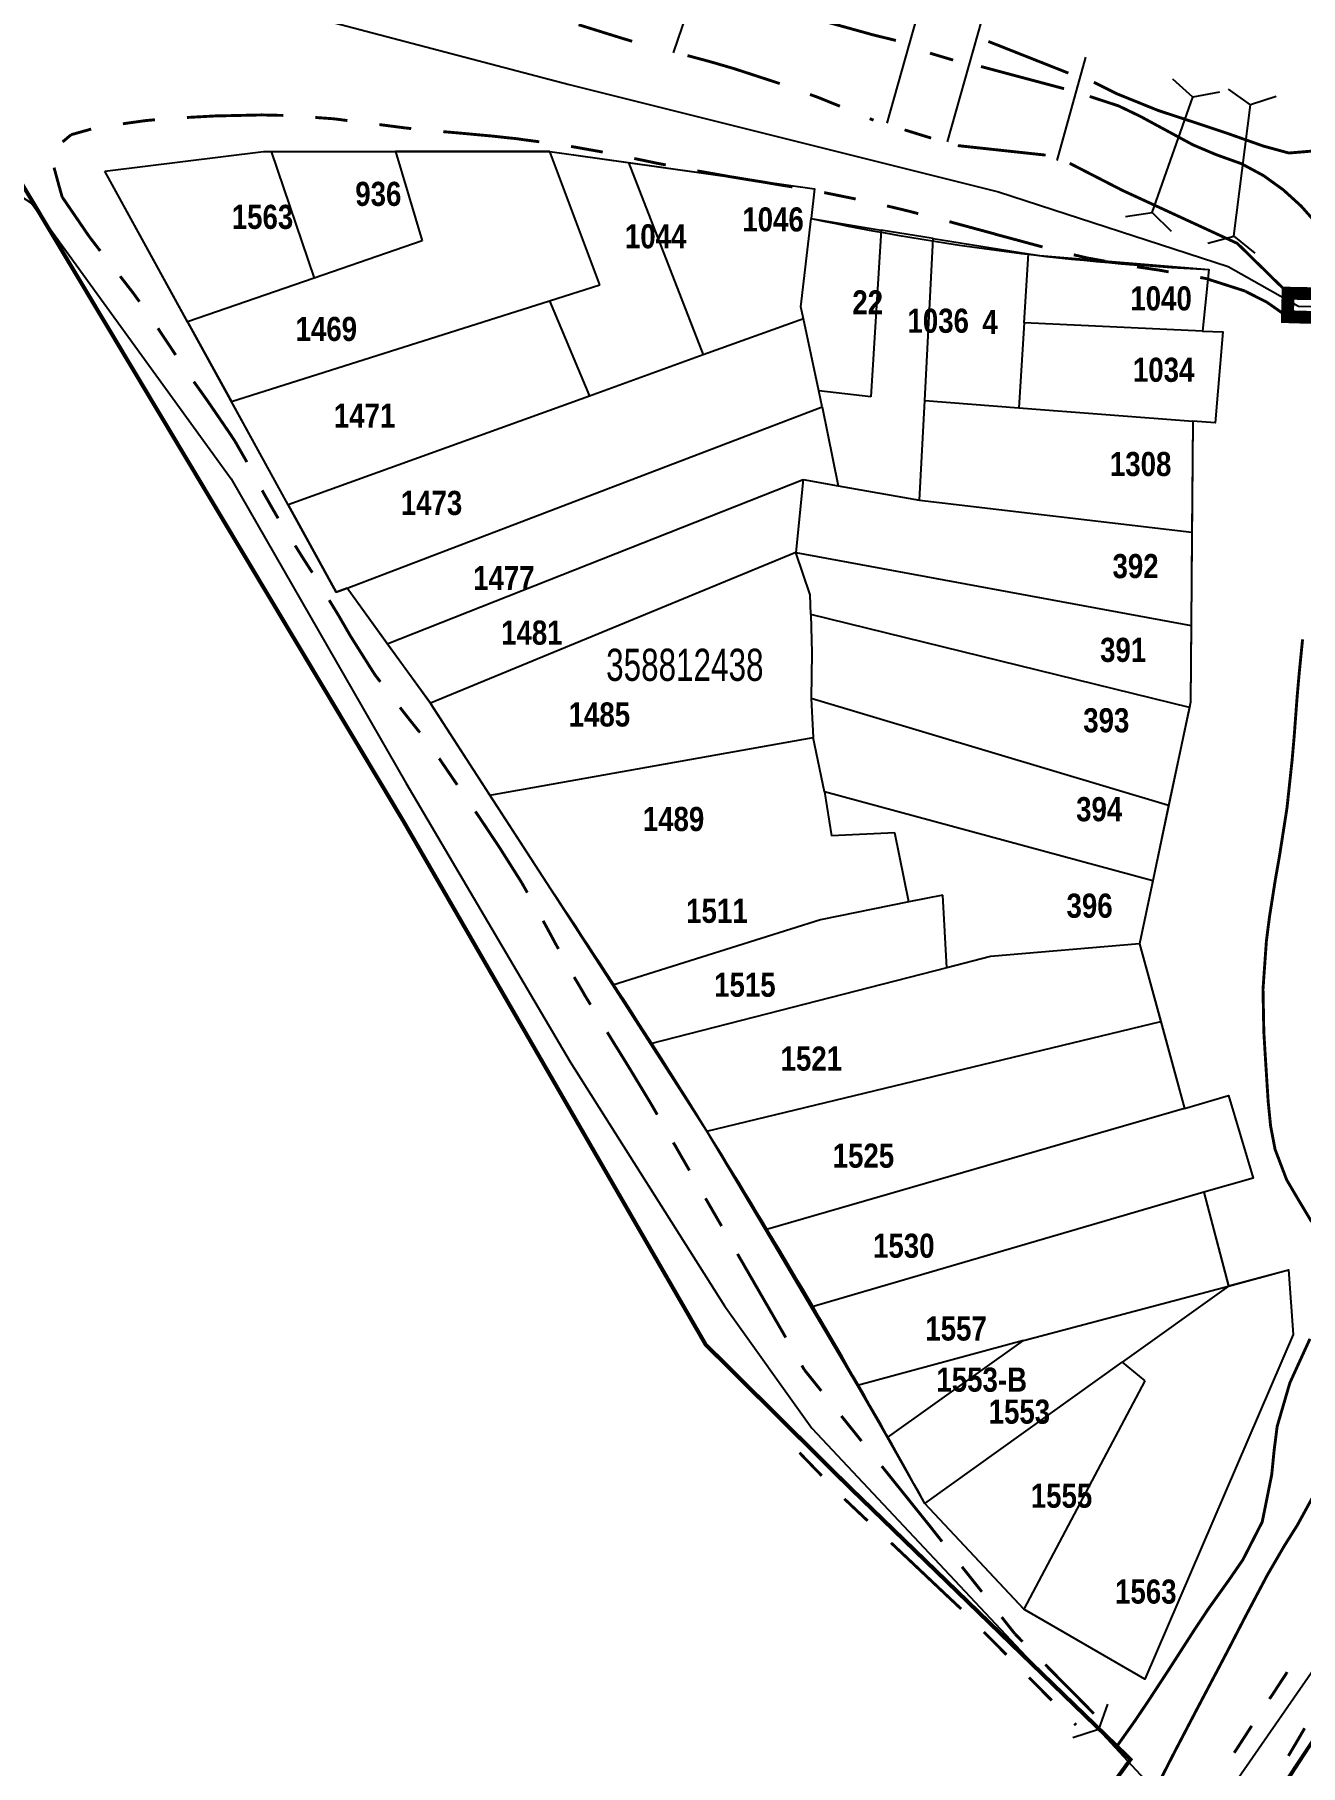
# Model space of a CAD drawing. Extents: x 201676 to 203188, y 4837754 to 4839005.
# Drawn here: x 201893.8 to 201972.5, y 4837996 to 4838103.7 of the extents above; entities that cross this region are included whole.
import ezdxf
from ezdxf.enums import TextEntityAlignment as Align

# ---------------------------------------------------------------- set-up
doc = ezdxf.new("R2010")
doc.units = 0
doc.header["$LTSCALE"] = 1.5
doc.header["$MEASUREMENT"] = 0
doc.linetypes.add('PHANTOMX2', pattern=[5, 2.5, -0.5, 0.5, -0.5, 0.5, -0.5])
doc.linetypes.add('TRACO_25', pattern=[8, 3, -1, 1, -1, 1, -1])
for name, color, linetype in [('CD-MALHA-LOTES', 40, 'CONTINUOUS'), ('CD_TXT_QUADRA', 7, 'CONTINUOUS'), ('HD-CANAIS', 7, 'CONTINUOUS'), ('HD-CURSO-PERENE', 170, 'CONTINUOUS'), ('LM-LIM-SETOR-FISCAL', 7, 'CONTINUOUS'), ('RU-QUADRAS', 210, 'CONTINUOUS'), ('SV-EIXO-RUA-N-PAV', 6, 'CONTINUOUS'), ('SV-ESTIVAS', 7, 'CONTINUOUS'), ('SV-PONTE-BUEIRO', 7, 'CONTINUOUS'), ('SV-RUA-NAO-PAV-S-GUIA-C-GUIA', 7, 'PHANTOMX2'), ('Th_NmrPort', 7, 'CONTINUOUS')]:
    doc.layers.add(name, color=color, linetype=linetype)
doc.styles.add('ARIAL', font='ARIAL.TTF')
doc.styles.get("Standard").update_dxf_attribs({"font": 'swisscbo.ttf'})
doc.linetypes.add('Limite', pattern='A,20,-3,[130,ltypeshp.shx,S=6.35,R=0,X=0,Y=0],-3,20', length=46)

# ---------------------------------------------------------------- blocks, each defined once
blk = doc.blocks.new('COD045', base_point=(201519.89, 4838593.29))
at = {"layer": 'SV-ESTIVAS'}
blk.add_lwpolyline([(201520.638538, 4838591.792924), (201519.89, 4838593.29), (201520.638538, 4838594.792924)], dxfattribs=at)

msp = doc.modelspace()

# ---------------------------------------------------------------- linework, layer by layer
at = {"layer": 'CD-MALHA-LOTES', "linetype": 'Continuous'}
for p, q in [((201898.18, 4838095.17), (201908.06, 4838096.38)), ((201908.06, 4838096.38), (201908.54, 4838096.38)), ((201908.54, 4838096.38), (201911.2, 4838088.51)), ((201908.54, 4838096.38), (201916.27, 4838096.38)), ((201916.27, 4838096.38), (201917.93, 4838090.83)), ((201925.86, 4838096.38), (201916.27, 4838096.38)), ((201928.96, 4838088.09), (201925.86, 4838096.38)), ((201925.86, 4838096.38), (201930.75, 4838095.7)), ((201903.33, 4838085.8), (201898.18, 4838095.17)), ((201930.75, 4838095.7), (201935.4, 4838083.73)), ((201930.75, 4838095.7), (201942.32, 4838094.07)), ((201942.32, 4838094.07), (201942.11, 4838092.21)), ((201941.47, 4838086.72), (201942.11, 4838092.21)), ((201942.11, 4838092.21), (201946.47, 4838091.5)), ((201946.47, 4838091.5), (201945.83, 4838081.13)), ((201949.7, 4838090.98), (201946.47, 4838091.5)), ((201949.17, 4838080.89), (201949.7, 4838090.98)), ((201949.7, 4838090.98), (201955.62, 4838090.02)), ((201917.93, 4838090.83), (201911.2, 4838088.51)), ((201955.36, 4838085.72), (201955.62, 4838090.02)), ((201955.62, 4838090.02), (201956.33, 4838089.91)), ((201956.33, 4838089.91), (201966.85, 4838089.05)), ((201966.85, 4838089.05), (201966.44, 4838085.22)), ((201911.2, 4838088.51), (201903.33, 4838085.8)), ((201925.83, 4838087.1), (201928.96, 4838088.09)), ((201906.06, 4838080.83), (201925.83, 4838087.1)), ((201925.83, 4838087.1), (201928.32, 4838081.17)), ((201941.63, 4838085.98), (201941.47, 4838086.72)), ((201903.33, 4838085.8), (201906.06, 4838080.83)), ((201941.63, 4838085.98), (201935.4, 4838083.73)), ((201942.58, 4838081.49), (201941.63, 4838085.98)), ((201955.36, 4838085.72), (201955.03, 4838080.44)), ((201966.44, 4838085.22), (201955.36, 4838085.72)), ((201966.44, 4838085.22), (201967.72, 4838085.16)), ((201967.72, 4838085.16), (201967.23, 4838079.51)), ((201935.4, 4838083.73), (201928.32, 4838081.17)), ((201945.83, 4838081.13), (201942.58, 4838081.49)), ((201942.79, 4838080.51), (201942.58, 4838081.49)), ((201909.59, 4838074.41), (201906.06, 4838080.83)), ((201928.32, 4838081.17), (201909.59, 4838074.41)), ((201913.25, 4838069.23), (201942.79, 4838080.51)), ((201942.79, 4838080.51), (201943.8, 4838075.6)), ((201948.84, 4838074.69), (201949.17, 4838080.89)), ((201949.17, 4838080.89), (201955.03, 4838080.44)), ((201955.03, 4838080.44), (201965.84, 4838079.62)), ((201965.84, 4838079.62), (201965.78, 4838072.7)), ((201967.23, 4838079.51), (201965.84, 4838079.62)), ((201915.75, 4838065.77), (201941.61, 4838075.99)), ((201941.61, 4838075.99), (201941.15, 4838071.45)), ((201941.61, 4838075.99), (201943.8, 4838075.6)), ((201943.8, 4838075.6), (201948.84, 4838074.69)), ((201909.59, 4838074.41), (201912.58, 4838068.97)), ((201948.84, 4838074.69), (201965.78, 4838072.7)), ((201965.78, 4838072.7), (201965.74, 4838066.9)), ((201941.15, 4838071.45), (201918.44, 4838062.07)), ((201941.15, 4838071.45), (201965.74, 4838066.9)), ((201942.05, 4838068.82), (201941.15, 4838071.45)), ((201912.58, 4838068.97), (201913.25, 4838069.23)), ((201915.75, 4838065.77), (201913.25, 4838069.23)), ((201942.08, 4838067.58), (201942.05, 4838068.82)), ((201965.63, 4838061.81), (201942.08, 4838067.58)), ((201942.08, 4838067.58), (201942.15, 4838065.2)), ((201965.74, 4838066.9), (201965.7, 4838062.14)), ((201918.44, 4838062.07), (201915.75, 4838065.77)), ((201942.15, 4838065.2), (201942.12, 4838062.36)), ((201922.13, 4838056.36), (201918.44, 4838062.07)), ((201964.34, 4838055.71), (201942.12, 4838062.36)), ((201942.12, 4838062.36), (201942.23, 4838059.94)), ((201965.63, 4838061.81), (201964.34, 4838055.71)), ((201965.7, 4838062.14), (201965.63, 4838061.81)), ((201922.13, 4838056.36), (201942.23, 4838059.94)), ((201942.93, 4838056.56), (201942.23, 4838059.94)), ((201963.35, 4838051.02), (201942.93, 4838056.56)), ((201942.93, 4838056.56), (201943.37, 4838053.83)), ((201925.92, 4838050.5), (201922.13, 4838056.36)), ((201964.34, 4838055.71), (201963.35, 4838051.02)), ((201947.32, 4838054), (201943.37, 4838053.83)), ((201948.18, 4838049.71), (201947.32, 4838054)), ((201929.77, 4838044.53), (201925.92, 4838050.5)), ((201950.29, 4838050.13), (201948.18, 4838049.71)), ((201950.54, 4838045.62), (201950.29, 4838050.13)), ((201963.35, 4838051.02), (201962.53, 4838047.11)), ((201948.18, 4838049.71), (201942.69, 4838048.6)), ((201942.69, 4838048.6), (201929.77, 4838044.53)), ((201962.53, 4838047.11), (201953.26, 4838046.32)), ((201962.53, 4838047.11), (201963.85, 4838042.27)), ((201953.26, 4838046.32), (201950.54, 4838045.62)), ((201950.54, 4838045.62), (201932.13, 4838040.88)), ((201932.13, 4838040.88), (201929.77, 4838044.53)), ((201935.63, 4838035.46), (201963.85, 4838042.27)), ((201963.85, 4838042.27), (201965.32, 4838036.87)), ((201935.63, 4838035.46), (201932.13, 4838040.88)), ((201965.32, 4838036.87), (201968.07, 4838037.67)), ((201968.07, 4838037.67), (201969.59, 4838032.54)), ((201965.32, 4838036.87), (201939.27, 4838029.32)), ((201939.27, 4838029.32), (201935.63, 4838035.46)), ((201969.59, 4838032.54), (201966.54, 4838031.65)), ((201966.54, 4838031.65), (201942.12, 4838024.5)), ((201966.54, 4838031.65), (201968.06, 4838025.82)), ((201942.12, 4838024.5), (201939.27, 4838029.32)), ((201968.06, 4838025.82), (201971.8, 4838026.83)), ((201971.8, 4838026.83), (201972.09, 4838022.8)), ((201955.31, 4838022.43), (201968.06, 4838025.82)), ((201968.06, 4838025.82), (201961.45, 4838021.08)), ((201945, 4838019.64), (201942.12, 4838024.5)), ((201955.31, 4838022.43), (201945, 4838019.64)), ((201946.85, 4838016.4), (201955.31, 4838022.43)), ((201972.09, 4838022.8), (201962.87, 4838001.37)), ((201949.18, 4838012.3), (201961.45, 4838021.08)), ((201961.45, 4838021.08), (201962.87, 4838019.93)), ((201962.87, 4838019.93), (201955.33, 4838005.73)), ((201946.85, 4838016.4), (201945, 4838019.64)), ((201949.18, 4838012.3), (201946.85, 4838016.4)), ((201955.33, 4838005.73), (201949.18, 4838012.3)), ((201962.87, 4838001.37), (201955.33, 4838005.73)), ((201971.11, 4837994.08), (201973.66, 4837997.99))]:
    msp.add_line(p, q, dxfattribs=at)
at = {"layer": 'HD-CANAIS', "const_width": 0.18}
for points in [[(201973.23, 4838029.82), (201972.45, 4838031.12), (201971.68, 4838032.43), (201970.96, 4838034.32), (201970.68, 4838035.79), (201970.53, 4838037.31), (201970.35, 4838040.14), (201970.26, 4838041.64), (201970.21, 4838044.29), (201970.42, 4838047.28), (201970.61, 4838048.77), (201970.98, 4838051.12), (201971.24, 4838052.6), (201971.7, 4838055.55), (201972.02, 4838058.53), (201972.15, 4838060.03), (201972.33, 4838062.45), (201972.46, 4838063.94), (201972.67, 4838066.04)], [(201961.04, 4837997.08), (201962.26, 4837998.8), (201963.1, 4838000.05), (201964.35, 4838001.96), (201965.97, 4838004.48), (201966.8, 4838005.73), (201968.1, 4838007.55), (201968.96, 4838008.8), (201970.16, 4838011.15), (201970.75, 4838014.08), (201970.9, 4838015.59), (201971.09, 4838017.09), (201971.88, 4838019.8), (201973.13, 4838022.54)], [(201973.78, 4838013.57), (201972.34, 4838010.94), (201971.54, 4838009.67), (201970.47, 4838007.83), (201969.07, 4838005.18), (201967.98, 4838003.07), (201967.28, 4838001.74), (201966.13, 4837999.56), (201964.74, 4837996.9), (201964.06, 4837995.57), (201962.94, 4837993.39), (201962.22, 4837992.07), (201960.93, 4837990.09), (201958.96, 4837987.82), (201957.97, 4837986.69), (201956.56, 4837984.66), (201955.85, 4837983.35), (201955.17, 4837982), (201953.78, 4837979.48), (201952.18, 4837976.95), (201950.88, 4837974.78), (201950.19, 4837973.43), (201949.43, 4837971.51), (201948.89, 4837968.57)]]:
    msp.add_lwpolyline(points, dxfattribs=at)
at = {"layer": 'HD-CURSO-PERENE', "const_width": 0.18}
for points in [[(201947.38, 4838103.29), (201945.92, 4838103.65), (201943.18, 4838104.41), (201940.33, 4838105.34), (201937.53, 4838106.41), (201936.14, 4838106.99)], [(201959.69, 4838100.69), (201961.11, 4838099.98), (201963.68, 4838098.94), (201966.42, 4838098.04), (201967.89, 4838097.55), (201970.24, 4838096.72), (201971.82, 4838096.29), (201973.73, 4838096.45), (201975.31, 4838098.74), (201975.93, 4838100.31), (201976.93, 4838102.27), (201977.73, 4838103.59), (201978.75, 4838105.99)], [(201953.13, 4838103.23), (201958.11, 4838101.26)], [(201950.94, 4838102.07), (201949.5, 4838102.5)], [(201957.84, 4838100.29), (201952.67, 4838101.67)], [(201976.62, 4838087.48), (201975.04, 4838090.01), (201974.14, 4838091.23), (201972.58, 4838092.99), (201971.47, 4838094), (201970.25, 4838094.88), (201968.88, 4838095.62), (201967.29, 4838096.19), (201965.85, 4838096.8), (201963.91, 4838097.85), (201962.58, 4838098.57), (201961.23, 4838099.22), (201959.43, 4838099.81)]]:
    msp.add_lwpolyline(points, dxfattribs=at)
at = {"layer": 'LM-LIM-SETOR-FISCAL', "linetype": 'Limite', "ltscale": 0.1}
msp.add_lwpolyline([(201890.55, 4838098.52, 0.25, 0.25, 0), (201916.78, 4838054.69, 0.25, 0.25, 0), (201935.55, 4838022.18, 0.25, 0.25, 0), (201944.37, 4838013.43, 0.25, 0.25, 0), (201961.97, 4837996.38, 0.25, 0.25, 0), (201955.8, 4837987.86, 0.25, 0.25, 0), (201950.51, 4837976.98, 0.25, 0.25, 0), (201929.85, 4837902.38, 0.25, 0.25, 0), (201987.47, 4837857.48, 0.25, 0.25, 0), (201995.75, 4837866.61, 0.25, 0.25, 0), (202004.16, 4837877.39, 0.25, 0.25, 0), (202024.16, 4837898.22, 0.25, 0.25, 0), (202054.67, 4837916.91, 0.25, 0.25, 0), (202052.94, 4837941.5, 0.25, 0.25, 0), (202062.35, 4837943.85, 0.25, 0.25, 0), (202081.65, 4837946.92, 0.25, 0.25, 0), (202117.15, 4837955.49, 0.25, 0.25, 0), (202132.73, 4837962.82, 0.25, 0.25, 0), (202162.19, 4837980.82, 0.25, 0.25, 0), (202185.87, 4837992.59, 0.25, 0.25, 0), (202219.77, 4838006.79, 0.25, 0.25, 0), (202233.64, 4838009.24, 0.25, 0.25, 0)], format="xyseb", dxfattribs=at)
at = {"layer": 'RU-QUADRAS', "color": 6, "linetype": 'Continuous'}
msp.add_lwpolyline([(201898.18, 4838095.17), (201908.06, 4838096.38), (201925.86, 4838096.38), (201942.32, 4838094.07), (201942.11, 4838092.21, 0.039414), (201966.85, 4838089.05), (201966.44, 4838085.22), (201967.72, 4838085.16), (201967.23, 4838079.51), (201965.84, 4838079.62), (201965.7, 4838062.14), (201962.53, 4838047.11), (201965.32, 4838036.87), (201968.07, 4838037.67), (201969.59, 4838032.54), (201966.54, 4838031.65), (201968.06, 4838025.83), (201971.8, 4838026.83), (201972.09, 4838022.8), (201962.87, 4838001.37), (201955.38, 4838005.68), (201949.18, 4838012.3, 0.021965), (201925.92, 4838050.5), (201918.49, 4838062), (201913.25, 4838069.23), (201912.58, 4838068.97)], format="xyb", close=True, dxfattribs=at)
msp.add_lwpolyline([(201965.46, 4837985.75), (201979.93, 4838007.59), (202005.67, 4837994.37)], dxfattribs=at)
at = {"layer": 'SV-EIXO-RUA-N-PAV'}
for points in [[(201779.33, 4838224.71), (201787.99, 4838215.31), (201804.73, 4838194.24), (201816.19, 4838177.82), (201831.68, 4838155.82), (201848.11, 4838132.89), (201860.41, 4838116.59), (201873.43, 4838102.76), (201883.33, 4838099.83), (201893.62, 4838093.17), (201906.05, 4838076.02), (201916.9, 4838057.12), (201927.12, 4838039.77), (201936.73, 4838024.59), (201942.15, 4838016.99), (201956.1, 4838002.12), (201959.98, 4837998.23)], [(201968.05, 4838089.24), (201972.42, 4838086.76), (201980.53, 4838086.7), (201985.74, 4838088.83), (201991.38, 4838091.97), (202006.35, 4838096.16), (202031.72, 4838101.71), (202051.34, 4838104.09), (202082.26, 4838106.86), (202102.68, 4838108.85), (202137.07, 4838112.81), (202152.06, 4838114.37), (202158.08, 4838114.99), (202177.3, 4838117.76), (202184.64, 4838118.76), (202219.82, 4838121.53), (202233.22, 4838121.8), (202236.08, 4838121.46), (202250.96, 4838120.74), (202267.56, 4838121.39), (202290.87, 4838122.3), (202318.4, 4838124.12)], [(201873.43, 4838102.76), (201887.74, 4838106.67), (201905.91, 4838106.12), (201927.06, 4838100.55), (201953.77, 4838093.88), (201968.05, 4838089.24)], [(201938.84, 4837895.32), (201941.91, 4837908.57), (201943.87, 4837923.8), (201945.59, 4837934.11), (201948.04, 4837945.71), (201950.87, 4837961.06), (201955.16, 4837972.78), (201958.48, 4837979.04), (201961.66, 4837983.24), (201966.46, 4837992.05), (201973.58, 4838002.31), (201978.37, 4838009.55), (201979.83, 4838011.73), (201982.05, 4838020.48), (201981.44, 4838031.03), (201979.47, 4838043), (201978, 4838055.28), (201978.61, 4838063.63), (201981.07, 4838071.3), (201982.91, 4838076.46), (201984.5, 4838083.09), (201985.74, 4838088.83)]]:
    msp.add_lwpolyline(points, dxfattribs=at)
at = {"layer": 'SV-ESTIVAS'}
for points in [[(201933.56, 4838102.52), (201936.29, 4838110.55)], [(201946.84, 4838098.14), (201949.38, 4838107.21)], [(201950.58, 4838096.98), (201953.28, 4838106.55)], [(201957.41, 4838095.82), (201959.2, 4838102.26)], [(201963.31, 4838092.6), (201965.85, 4838099.76)], [(201968.39, 4838091.11), (201969.43, 4838099.29)], [(201964.68, 4837993.16), (201959.98, 4837998.23)]]:
    msp.add_lwpolyline(points, dxfattribs=at)
at = {"layer": 'SV-PONTE-BUEIRO', "const_width": 0.8}
msp.add_lwpolyline([(201971.77, 4838087.57), (201979.93, 4838087.41), (201979.82, 4838085.87), (201971.73, 4838086.11)], close=True, dxfattribs=at)
at = {"layer": 'SV-RUA-NAO-PAV-S-GUIA-C-GUIA', "const_width": 0.18}
for points in [[(201927.65, 4838104.27), (201930.02, 4838103.53)], [(201930.02, 4838103.53), (201930.51, 4838103.38)], [(201930.51, 4838103.38), (201930.98, 4838103.24)], [(201934.42, 4838102.35), (201935.39, 4838102.09)], [(201935.39, 4838102.09), (201935.87, 4838101.96)], [(201935.87, 4838101.96), (201937.31, 4838101.54)], [(201937.31, 4838101.54), (201937.31, 4838101.54)], [(201937.31, 4838101.54), (201940.16, 4838100.61)], [(201942.04, 4838099.93), (201942.49, 4838099.77)], [(201942.49, 4838099.77), (201943.9, 4838099.2)], [(201900.75, 4838098.31), (201899.31, 4838098.11)], [(201901.3, 4838098.36), (201900.75, 4838098.31)], [(201905.12, 4838098.6), (201903.29, 4838098.5)], [(201905.29, 4838098.6), (201905.12, 4838098.6)], [(201907.99, 4838098.66), (201905.29, 4838098.6)], [(201908.29, 4838098.65), (201907.99, 4838098.66)], [(201909.29, 4838098.63), (201908.29, 4838098.65)], [(201912.41, 4838098.42), (201911.28, 4838098.5)], [(201913.27, 4838098.31), (201912.41, 4838098.42)], [(201945.75, 4838098.43), (201945.99, 4838098.33)], [(201896.09, 4838097.43), (201895.56, 4838096.98)], [(201896.38, 4838097.51), (201896.09, 4838097.43)], [(201897.34, 4838097.78), (201896.38, 4838097.51)], [(201916.87, 4838097.85), (201915.26, 4838098.06)], [(201917.24, 4838097.81), (201916.87, 4838097.85)], [(201920.6, 4838097.5), (201919.23, 4838097.62)], [(201921.23, 4838097.44), (201920.6, 4838097.5)], [(201922.32, 4838097.34), (201921.23, 4838097.44)], [(201923.22, 4838097.24), (201922.32, 4838097.34)], [(201923.81, 4838097.18), (201923.22, 4838097.24)], [(201924.21, 4838097.12), (201923.81, 4838097.18)], [(201925.2, 4838096.99), (201924.21, 4838097.12)], [(201929.15, 4838096.35), (201927.18, 4838096.7)], [(201895.03, 4838095.38), (201895.29, 4838094.42)], [(201932.55, 4838095.65), (201931.11, 4838095.95)], [(201933.07, 4838095.55), (201932.55, 4838095.65)], [(201936.67, 4838094.89), (201935.03, 4838095.18)], [(201895.29, 4838094.42), (201895.53, 4838093.56)], [(201937, 4838094.83), (201936.67, 4838094.89)], [(201938.15, 4838094.64), (201937, 4838094.83)], [(201938.97, 4838094.51), (201938.15, 4838094.64)], [(201940.15, 4838094.31), (201938.97, 4838094.51)], [(201940.95, 4838094.18), (201940.15, 4838094.31)], [(201895.53, 4838093.56), (201896.72, 4838091.82)], [(201943.11, 4838093.79), (201942.92, 4838093.83)], [(201943.9, 4838093.63), (201943.11, 4838093.79)], [(201944.88, 4838093.43), (201943.9, 4838093.63)], [(201948.2, 4838092.67), (201946.83, 4838093)], [(201948.77, 4838092.52), (201948.2, 4838092.67)], [(201953.48, 4838091.27), (201950.71, 4838092.02)], [(201896.72, 4838091.82), (201897.21, 4838091.1)], [(201897.21, 4838091.1), (201897.9, 4838090.2)], [(201953.6, 4838091.23), (201953.48, 4838091.27)], [(201954.98, 4838090.86), (201953.6, 4838091.23)], [(201955.53, 4838090.71), (201954.98, 4838090.86)], [(201956.42, 4838090.47), (201955.53, 4838090.71)], [(201956.5, 4838090.45), (201956.42, 4838090.47)], [(201959.34, 4838089.75), (201958.44, 4838089.96)], [(201959.41, 4838089.74), (201959.34, 4838089.75)], [(201960.4, 4838089.56), (201959.41, 4838089.74)], [(201899.14, 4838088.63), (201899.75, 4838087.84)], [(201963.73, 4838089.01), (201962.37, 4838089.21)], [(201964.34, 4838088.9), (201963.73, 4838089.01)], [(201899.75, 4838087.84), (201899.9, 4838087.65)], [(201899.9, 4838087.65), (201900.34, 4838087.04)], [(201966.67, 4838088.48), (201966.31, 4838088.55)], [(201967.27, 4838088.29), (201966.67, 4838088.48)], [(201969.11, 4838087.7), (201967.27, 4838088.29)], [(201969.17, 4838087.66), (201969.11, 4838087.7)], [(201970.45, 4838087.01), (201969.17, 4838087.66)], [(201970.91, 4838086.69), (201970.45, 4838087.01)], [(201971.73, 4838086.11), (201970.91, 4838086.69)], [(201901.49, 4838085.39), (201902.59, 4838083.73)], [(201903.72, 4838082.07), (201904.3, 4838081.26)], [(201904.3, 4838081.26), (201904.61, 4838080.82)], [(201904.61, 4838080.82), (201906, 4838078.79)], [(201906, 4838078.79), (201906.29, 4838078.35)], [(201906.29, 4838078.35), (201907.02, 4838077.07)], [(201907.97, 4838075.31), (201908.14, 4838075)], [(201908.14, 4838075), (201908.96, 4838073.57)], [(201910.02, 4838071.88), (201910.55, 4838071.03)], [(201910.55, 4838071.03), (201910.59, 4838070.97)], [(201910.59, 4838070.97), (201911.09, 4838070.19)], [(201912.14, 4838068.48), (201912.66, 4838067.63)], [(201912.66, 4838067.63), (201912.71, 4838067.55)], [(201912.71, 4838067.55), (201913.16, 4838066.77)], [(201913.16, 4838066.77), (201913.46, 4838066.25)], [(201913.46, 4838066.25), (201914.74, 4838064.22)], [(201914.74, 4838064.22), (201914.99, 4838063.83)], [(201914.99, 4838063.83), (201915.32, 4838063.4)], [(201916.54, 4838061.81), (201916.82, 4838061.45)], [(201916.82, 4838061.45), (201917.15, 4838061.03)], [(201917.15, 4838061.03), (201917.75, 4838060.28)], [(201917.75, 4838060.28), (201917.78, 4838060.25)], [(201918.97, 4838058.64), (201918.99, 4838058.62)], [(201918.99, 4838058.62), (201920.1, 4838056.99)], [(201921.23, 4838055.34), (201921.79, 4838054.51)], [(201921.79, 4838054.51), (201921.91, 4838054.33)], [(201921.91, 4838054.33), (201922.34, 4838053.68)], [(201922.34, 4838053.68), (201922.74, 4838053.08)], [(201922.74, 4838053.08), (201923.96, 4838051.15)], [(201923.96, 4838051.15), (201924.11, 4838050.91)], [(201924.11, 4838050.91), (201924.46, 4838050.29)], [(201925.44, 4838048.54), (201925.58, 4838048.29)], [(201925.58, 4838048.29), (201925.92, 4838047.66)], [(201925.92, 4838047.66), (201926.29, 4838046.97)], [(201926.29, 4838046.97), (201926.4, 4838046.79)], [(201927.37, 4838045.04), (201927.88, 4838044.18)], [(201927.88, 4838044.18), (201928.03, 4838043.91)], [(201928.03, 4838043.91), (201928.39, 4838043.32)], [(201929.43, 4838041.61), (201929.95, 4838040.76)], [(201929.95, 4838040.76), (201930.01, 4838040.67)], [(201930.01, 4838040.67), (201930.48, 4838039.91)], [(201930.48, 4838039.91), (201930.8, 4838039.39)], [(201930.8, 4838039.39), (201932.04, 4838037.34)], [(201932.04, 4838037.34), (201932.23, 4838037.02)], [(201932.23, 4838037.02), (201932.23, 4838037.02)], [(201932.23, 4838037.02), (201932.54, 4838036.48)], [(201933.54, 4838034.75), (201934.54, 4838033.01)], [(201935.54, 4838031.28), (201936.54, 4838029.55)], [(201937.53, 4838027.82), (201940.53, 4838022.62)], [(201941.53, 4838020.88), (201941.68, 4838020.62)], [(201941.68, 4838020.62), (201942.74, 4838019.3)], [(201943.99, 4838017.74), (201945.24, 4838016.18)], [(201941.38, 4838015.46), (201942.77, 4838014.02)], [(201946.5, 4838014.62), (201949.63, 4838010.72)], [(201944.17, 4838012.59), (201945.62, 4838011.22)], [(201949.63, 4838010.72), (201949.69, 4838010.64)], [(201949.69, 4838010.64), (201950.25, 4838009.93)], [(201947.08, 4838009.85), (201950.71, 4838006.42)], [(201951.49, 4838008.36), (201952.73, 4838006.8)], [(201950.71, 4838006.42), (201951.34, 4838005.83)], [(201951.34, 4838005.83), (201951.44, 4838005.73)], [(201953.96, 4838005.23), (201954.58, 4838004.44)], [(201952.85, 4838004.31), (201954.25, 4838002.89)], [(201954.58, 4838004.44), (201954.79, 4838004.18)], [(201954.79, 4838004.18), (201955.26, 4838003.7)], [(201955.66, 4838001.47), (201957.07, 4838000.05)], [(201956.67, 4838002.28), (201959.48, 4837999.44)], [(201971.69, 4838001.77), (201971.16, 4838000.97)], [(201971.71, 4838001.81), (201971.69, 4838001.77)], [(201970.86, 4838000.5), (201970.61, 4838000.14)], [(201971.16, 4838000.97), (201970.86, 4838000.5)], [(201959.48, 4837999.44), (201959.69, 4837999.22)], [(201958.48, 4837998.62), (201958.59, 4837998.51)], [(201969.51, 4837998.47), (201968.42, 4837996.79)], [(201972.27, 4837997.41), (201972.8, 4837998.32)], [(201971.79, 4837996.6), (201972.27, 4837997.41)]]:
    msp.add_lwpolyline(points, dxfattribs=at)
at = {"layer": 'SV-RUA-NAO-PAV-S-GUIA-C-GUIA', "linetype": 'TRACO_25', "const_width": 0.18, "flags": 128}
for points in [[(201947.92, 4838097.73), (201949.57, 4838097.22)], [(201951.23, 4838096.75), (201956.69, 4838096.16)], [(201958.19, 4838095.65), (201961.48, 4838093.96), (201968.61, 4838090.67), (201971.77, 4838087.57)]]:
    msp.add_lwpolyline(points, dxfattribs=at)

# ---------------------------------------------------------------- block references
at = {"layer": 'SV-ESTIVAS'}
for p, rotation in [((201965.85, 4838099.76, 3.18), 74), ((201969.43, 4838099.29, 3.97), 81), ((201963.31, 4838092.6, 3.18), 252), ((201968.39, 4838091.11, 3.18), 258), ((201959.98, 4837998.23, 4.04), 134)]:
    msp.add_blockref('COD045', p, dxfattribs=dict(at, rotation=rotation))

# ---------------------------------------------------------------- texts
at = {"layer": 'CD_TXT_QUADRA', "linetype": 'Continuous', "style": 'ARIAL', "width": 0.7}
msp.add_text('358812438', height=2, dxfattribs=at).set_placement((201929.36, 4838063.46))
at = {"layer": 'Th_NmrPort', "color": 1}
for s, p in [('936', (201913.76, 4838093.75)), ('1563', (201906.08, 4838092.32)), ('1046', (201937.83, 4838092.16)), ('1044', (201930.53, 4838091.11)), ('22', (201944.67, 4838087)), ('1040', (201961.96, 4838087.25)), ('1036', (201948.1, 4838085.86)), ('1469', (201910.05, 4838085.35)), ('4', (201952.76, 4838085.78)), ('1034', (201962.12, 4838082.81)), ('1471', (201912.43, 4838079.96)), ('1308', (201960.69, 4838076.95)), ('1473', (201916.59, 4838074.53)), ('1477', (201921.09, 4838069.86)), ('392', (201960.85, 4838070.6)), ('1481', (201922.83, 4838066.46)), ('391', (201960.08, 4838065.39)), ('1485', (201927.03, 4838061.37)), ('393', (201959.03, 4838061.01)), ('1489', (201931.64, 4838054.87)), ('394', (201958.59, 4838055.48)), ('396', (201957.99, 4838049.48)), ('1511', (201934.34, 4838049.16)), ('1515', (201936.08, 4838044.56)), ('1521', (201940.21, 4838039.97)), ('1525', (201943.45, 4838033.93)), ('1530', (201945.96, 4838028.33)), ('1557', (201949.21, 4838023.18)), ('1553-B', (201949.9, 4838020)), ('1553', (201953.15, 4838018.01)), ('1555', (201955.77, 4838012.78)), ('1563', (201961.01, 4838006.82))]:
    msp.add_text(s, height=1.5, dxfattribs=at).set_placement(p, align=Align.MIDDLE_LEFT)

doc.saveas('drawing.dxf')
